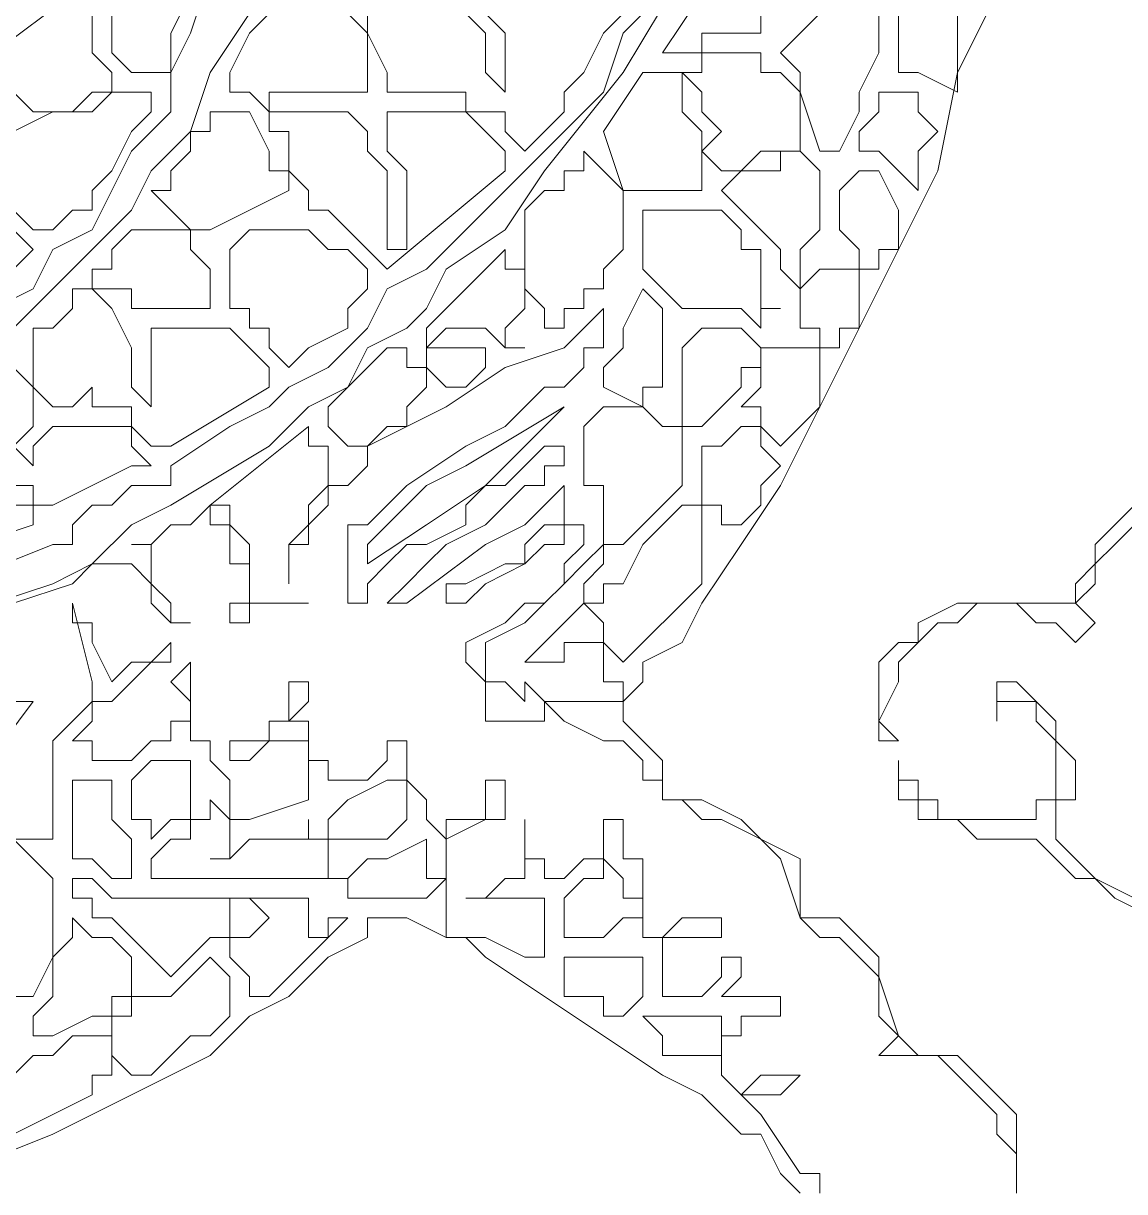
# Model space of a CAD drawing. Extents: x -66030 to 95157, y -13132 to 45879.
# Drawn here: x -15630.2 to -15411.5, y 14073.5 to 14305.6 of the extents above; entities that cross this region are included whole.
import ezdxf

# ---------------------------------------------------------------- set-up
doc = ezdxf.new("R2010")
doc.units = 0
doc.header["$LTSCALE"] = 100
doc.header["$MEASUREMENT"] = 0
doc.layers.get('0').update_dxf_attribs({"linetype": 'CONTINUOUS'})

msp = doc.modelspace()

# ---------------------------------------------------------------- linework, layer by layer
at = {"lineweight": 0}
for points in [[(-15483.71, 14303.63), (-15483.71, 14303.63), (-15487.62, 14303.63), (-15491.52, 14303.63), (-15491.52, 14303.63), (-15495.43, 14303.63), (-15495.43, 14299.72), (-15499.34, 14299.72), (-15499.34, 14299.72), (-15503.24, 14299.72), (-15503.24, 14299.72), (-15503.24, 14299.72), (-15495.43, 14311.44), (-15495.43, 14315.35), (-15491.52, 14315.35), (-15491.52, 14319.25), (-15487.62, 14319.25), (-15487.62, 14319.25), (-15483.71, 14319.25), (-15483.71, 14315.35), (-15483.71, 14315.35), (-15483.71, 14311.44), (-15483.71, 14303.63)], [(-15444.65, 14307.54), (-15444.65, 14303.63), (-15444.65, 14299.72), (-15444.65, 14295.82), (-15444.65, 14295.82), (-15444.65, 14291.91), (-15452.47, 14295.82), (-15456.37, 14295.82), (-15456.37, 14299.72), (-15456.37, 14299.72), (-15456.37, 14299.72), (-15456.37, 14303.63), (-15456.37, 14307.54), (-15456.37, 14307.54), (-15456.37, 14311.44), (-15452.47, 14311.44), (-15452.47, 14315.35), (-15448.56, 14311.44), (-15448.56, 14311.44), (-15444.65, 14311.44), (-15444.65, 14307.54)], [(-15460.28, 14307.54), (-15460.28, 14303.63), (-15460.28, 14299.72), (-15464.18, 14291.91), (-15464.18, 14288.01), (-15468.09, 14280.19), (-15468.09, 14280.19), (-15468.09, 14280.19), (-15471.99, 14280.19), (-15471.99, 14280.19), (-15475.9, 14291.91), (-15475.9, 14295.82), (-15479.81, 14299.72), (-15479.81, 14299.72), (-15475.9, 14303.63), (-15471.99, 14307.54), (-15471.99, 14307.54), (-15468.09, 14311.44), (-15464.18, 14311.44), (-15464.18, 14311.44), (-15460.28, 14311.44), (-15460.28, 14307.54), (-15460.28, 14307.54)], [(-15475.9, 14291.91), (-15475.9, 14288.01), (-15475.9, 14284.1), (-15475.9, 14284.1), (-15475.9, 14280.19), (-15479.81, 14280.19), (-15479.81, 14280.19), (-15483.71, 14280.19), (-15483.71, 14280.19), (-15487.62, 14276.29), (-15491.52, 14276.29), (-15491.52, 14276.29), (-15491.52, 14276.29), (-15491.52, 14276.29), (-15495.43, 14280.19), (-15491.52, 14284.1), (-15491.52, 14284.1), (-15495.43, 14288.01), (-15495.43, 14291.91), (-15499.34, 14295.82), (-15499.34, 14295.82), (-15495.43, 14295.82), (-15495.43, 14299.72), (-15495.43, 14299.72), (-15495.43, 14299.72), (-15491.52, 14299.72), (-15487.62, 14299.72), (-15487.62, 14299.72), (-15483.71, 14299.72), (-15483.71, 14295.82), (-15479.81, 14295.82), (-15479.81, 14295.82), (-15475.9, 14291.91)], [(-15499.34, 14288.01), (-15495.43, 14284.1), (-15495.43, 14280.19), (-15495.43, 14276.29), (-15495.43, 14272.38), (-15511.05, 14272.38), (-15514.96, 14284.1), (-15507.15, 14295.82), (-15503.24, 14295.82), (-15503.24, 14295.82), (-15503.24, 14295.82), (-15499.34, 14295.82), (-15499.34, 14291.91), (-15499.34, 14288.01)], [(-15448.56, 14284.1), (-15448.56, 14284.1), (-15452.47, 14280.19), (-15452.47, 14276.29), (-15452.47, 14276.29), (-15452.47, 14272.38), (-15456.37, 14276.29), (-15460.28, 14280.19), (-15460.28, 14280.19), (-15464.18, 14280.19), (-15464.18, 14284.1), (-15460.28, 14288.01), (-15460.28, 14291.91), (-15460.28, 14291.91), (-15456.37, 14291.91), (-15456.37, 14291.91), (-15452.47, 14291.91), (-15452.47, 14291.91), (-15452.47, 14288.01), (-15448.56, 14284.1)], [(-15581.36, 14280.19), (-15581.36, 14276.29), (-15577.46, 14276.29), (-15577.46, 14272.38), (-15577.46, 14272.38), (-15577.46, 14272.38), (-15593.08, 14264.57), (-15596.99, 14264.57), (-15596.99, 14264.57), (-15600.89, 14268.48), (-15600.89, 14268.48), (-15604.8, 14272.38), (-15600.89, 14272.38), (-15600.89, 14276.29), (-15600.89, 14276.29), (-15600.89, 14276.29), (-15596.99, 14280.19), (-15596.99, 14284.1), (-15593.08, 14284.1), (-15593.08, 14288.01), (-15593.08, 14288.01), (-15589.17, 14288.01), (-15585.27, 14288.01), (-15581.36, 14280.19)], [(-15511.05, 14260.66), (-15514.96, 14256.76), (-15514.96, 14252.85), (-15518.87, 14252.85), (-15518.87, 14248.95), (-15522.77, 14248.95), (-15522.77, 14245.04), (-15526.68, 14245.04), (-15526.68, 14248.95), (-15530.58, 14252.85), (-15530.58, 14260.66), (-15530.58, 14260.66), (-15530.58, 14264.57), (-15530.58, 14268.48), (-15526.68, 14272.38), (-15522.77, 14272.38), (-15522.77, 14276.29), (-15518.87, 14276.29), (-15518.87, 14280.19), (-15514.96, 14276.29), (-15514.96, 14276.29), (-15511.05, 14272.38), (-15511.05, 14268.48), (-15511.05, 14260.66)], [(-15471.99, 14272.38), (-15471.99, 14272.38), (-15471.99, 14268.48), (-15471.99, 14264.57), (-15475.9, 14260.66), (-15475.9, 14252.85), (-15479.81, 14256.76), (-15479.81, 14260.66), (-15483.71, 14264.57), (-15483.71, 14264.57), (-15487.62, 14268.48), (-15487.62, 14268.48), (-15491.52, 14272.38), (-15487.62, 14276.29), (-15483.71, 14276.29), (-15479.81, 14276.29), (-15479.81, 14280.19), (-15475.9, 14280.19), (-15471.99, 14276.29), (-15471.99, 14276.29), (-15471.99, 14272.38)], [(-15456.37, 14268.48), (-15456.37, 14264.57), (-15456.37, 14260.66), (-15460.28, 14260.66), (-15460.28, 14256.76), (-15464.18, 14256.76), (-15464.18, 14260.66), (-15468.09, 14264.57), (-15468.09, 14268.48), (-15468.09, 14272.38), (-15464.18, 14276.29), (-15464.18, 14276.29), (-15464.18, 14276.29), (-15460.28, 14276.29), (-15456.37, 14268.48)], [(-15487.62, 14264.57), (-15487.62, 14260.66), (-15483.71, 14260.66), (-15483.71, 14256.76), (-15483.71, 14252.85), (-15483.71, 14248.95), (-15479.81, 14248.95), (-15483.71, 14248.95), (-15483.71, 14245.04), (-15483.71, 14245.04), (-15487.62, 14248.95), (-15487.62, 14248.95), (-15491.52, 14248.95), (-15491.52, 14248.95), (-15495.43, 14248.95), (-15495.43, 14248.95), (-15499.34, 14248.95), (-15499.34, 14248.95), (-15499.34, 14248.95), (-15499.34, 14248.95), (-15503.24, 14252.85), (-15503.24, 14252.85), (-15507.15, 14256.76), (-15507.15, 14256.76), (-15507.15, 14256.76), (-15507.15, 14260.66), (-15507.15, 14260.66), (-15507.15, 14264.57), (-15507.15, 14264.57), (-15507.15, 14268.48), (-15507.15, 14268.48), (-15507.15, 14268.48), (-15499.34, 14268.48), (-15495.43, 14268.48), (-15491.52, 14268.48), (-15491.52, 14268.48), (-15487.62, 14264.57), (-15487.62, 14264.57)], [(-15628.23, 14260.66), (-15632.14, 14256.76), (-15632.14, 14252.85), (-15636.05, 14252.85), (-15639.95, 14248.95), (-15643.86, 14248.95), (-15647.76, 14245.04), (-15651.67, 14245.04), (-15655.58, 14241.13), (-15655.58, 14245.04), (-15655.58, 14248.95), (-15655.58, 14248.95), (-15655.58, 14252.85), (-15651.67, 14256.76), (-15647.76, 14260.66), (-15639.95, 14260.66), (-15639.95, 14264.57), (-15636.05, 14264.57), (-15632.14, 14264.57), (-15632.14, 14264.57), (-15628.23, 14260.66), (-15628.23, 14260.66)], [(-15593.08, 14252.85), (-15593.08, 14252.85), (-15593.08, 14248.95), (-15596.99, 14248.95), (-15596.99, 14248.95), (-15600.89, 14248.95), (-15604.8, 14248.95), (-15604.8, 14248.95), (-15608.7, 14248.95), (-15608.7, 14248.95), (-15608.7, 14252.85), (-15612.61, 14252.85), (-15612.61, 14252.85), (-15612.61, 14252.85), (-15616.52, 14252.85), (-15616.52, 14256.76), (-15612.61, 14256.76), (-15612.61, 14260.66), (-15612.61, 14260.66), (-15608.7, 14264.57), (-15604.8, 14264.57), (-15600.89, 14264.57), (-15600.89, 14264.57), (-15596.99, 14264.57), (-15596.99, 14260.66), (-15593.08, 14256.76), (-15593.08, 14252.85)], [(-15561.83, 14252.85), (-15561.83, 14252.85), (-15565.74, 14248.95), (-15565.74, 14245.04), (-15565.74, 14245.04), (-15573.55, 14241.13), (-15577.46, 14237.23), (-15577.46, 14237.23), (-15581.36, 14241.13), (-15581.36, 14241.13), (-15581.36, 14245.04), (-15585.27, 14245.04), (-15585.27, 14248.95), (-15585.27, 14248.95), (-15589.17, 14248.95), (-15589.17, 14248.95), (-15589.17, 14252.85), (-15589.17, 14256.76), (-15589.17, 14256.76), (-15589.17, 14256.76), (-15589.17, 14260.66), (-15589.17, 14260.66), (-15585.27, 14264.57), (-15581.36, 14264.57), (-15581.36, 14264.57), (-15577.46, 14264.57), (-15577.46, 14264.57), (-15573.55, 14264.57), (-15573.55, 14264.57), (-15569.64, 14260.66), (-15565.74, 14260.66), (-15565.74, 14260.66), (-15561.83, 14256.76), (-15561.83, 14252.85)], [(-15530.58, 14248.95), (-15534.49, 14245.04), (-15534.49, 14241.13), (-15530.58, 14241.13), (-15530.58, 14241.13), (-15530.58, 14241.13), (-15534.49, 14241.13), (-15534.49, 14241.13), (-15538.4, 14245.04), (-15542.3, 14245.04), (-15546.21, 14245.04), (-15546.21, 14245.04), (-15550.11, 14241.13), (-15550.11, 14245.04), (-15550.11, 14245.04), (-15550.11, 14245.04), (-15550.11, 14245.04), (-15534.49, 14260.66), (-15534.49, 14260.66), (-15534.49, 14256.76), (-15530.58, 14256.76), (-15530.58, 14256.76), (-15530.58, 14252.85), (-15530.58, 14248.95), (-15530.58, 14248.95)], [(-15464.18, 14252.85), (-15464.18, 14248.95), (-15464.18, 14248.95), (-15464.18, 14245.04), (-15468.09, 14245.04), (-15468.09, 14241.13), (-15471.99, 14241.13), (-15471.99, 14245.04), (-15475.9, 14245.04), (-15475.9, 14248.95), (-15475.9, 14248.95), (-15475.9, 14252.85), (-15471.99, 14256.76), (-15468.09, 14256.76), (-15468.09, 14256.76), (-15468.09, 14256.76), (-15468.09, 14256.76), (-15464.18, 14256.76), (-15464.18, 14252.85)], [(-15608.7, 14241.13), (-15608.7, 14237.23), (-15608.7, 14233.32), (-15608.7, 14233.32), (-15604.8, 14229.42), (-15604.8, 14233.32), (-15604.8, 14233.32), (-15604.8, 14237.23), (-15604.8, 14241.13), (-15604.8, 14241.13), (-15604.8, 14245.04), (-15600.89, 14245.04), (-15596.99, 14245.04), (-15593.08, 14245.04), (-15589.17, 14245.04), (-15589.17, 14245.04), (-15585.27, 14241.13), (-15585.27, 14241.13), (-15581.36, 14237.23), (-15581.36, 14237.23), (-15581.36, 14233.32), (-15600.89, 14221.6), (-15604.8, 14221.6), (-15608.7, 14225.51), (-15608.7, 14229.42), (-15612.61, 14229.42), (-15616.52, 14229.42), (-15616.52, 14233.32), (-15620.42, 14229.42), (-15620.42, 14229.42), (-15624.33, 14229.42), (-15624.33, 14229.42), (-15628.23, 14233.32), (-15628.23, 14237.23), (-15628.23, 14245.04), (-15628.23, 14245.04), (-15624.33, 14245.04), (-15620.42, 14248.95), (-15620.42, 14252.85), (-15616.52, 14252.85), (-15616.52, 14252.85), (-15616.52, 14252.85), (-15612.61, 14248.95), (-15608.7, 14241.13)], [(-15503.24, 14245.04), (-15503.24, 14241.13), (-15503.24, 14237.23), (-15503.24, 14233.32), (-15503.24, 14233.32), (-15507.15, 14233.32), (-15507.15, 14229.42), (-15514.96, 14233.32), (-15514.96, 14233.32), (-15514.96, 14233.32), (-15514.96, 14237.23), (-15514.96, 14237.23), (-15511.05, 14241.13), (-15511.05, 14241.13), (-15511.05, 14245.04), (-15507.15, 14252.85), (-15507.15, 14252.85), (-15503.24, 14248.95), (-15503.24, 14248.95), (-15503.24, 14245.04)], [(-15483.71, 14241.13), (-15483.71, 14237.23), (-15487.62, 14237.23), (-15487.62, 14233.32), (-15495.43, 14225.51), (-15495.43, 14225.51), (-15495.43, 14225.51), (-15499.34, 14225.51), (-15499.34, 14229.42), (-15499.34, 14229.42), (-15499.34, 14233.32), (-15499.34, 14233.32), (-15499.34, 14237.23), (-15499.34, 14241.13), (-15495.43, 14245.04), (-15495.43, 14245.04), (-15487.62, 14245.04), (-15487.62, 14245.04), (-15487.62, 14245.04), (-15483.71, 14241.13), (-15483.71, 14241.13)], [(-15550.11, 14233.32), (-15554.02, 14229.42), (-15554.02, 14229.42), (-15554.02, 14225.51), (-15557.93, 14225.51), (-15561.83, 14221.6), (-15565.74, 14221.6), (-15569.64, 14225.51), (-15569.64, 14225.51), (-15569.64, 14229.42), (-15557.93, 14241.13), (-15554.02, 14241.13), (-15554.02, 14241.13), (-15554.02, 14237.23), (-15554.02, 14237.23), (-15550.11, 14237.23), (-15550.11, 14233.32)], [(-15538.4, 14237.23), (-15542.3, 14233.32), (-15546.21, 14233.32), (-15546.21, 14233.32), (-15546.21, 14233.32), (-15550.11, 14237.23), (-15550.11, 14237.23), (-15550.11, 14241.13), (-15550.11, 14241.13), (-15546.21, 14241.13), (-15546.21, 14241.13), (-15542.3, 14241.13), (-15542.3, 14241.13), (-15538.4, 14241.13), (-15538.4, 14241.13), (-15538.4, 14237.23), (-15538.4, 14237.23)], [(-15471.99, 14237.23), (-15471.99, 14237.23), (-15471.99, 14233.32), (-15471.99, 14229.42), (-15475.9, 14225.51), (-15479.81, 14221.6), (-15483.71, 14225.51), (-15483.71, 14229.42), (-15487.62, 14229.42), (-15483.71, 14233.32), (-15483.71, 14237.23), (-15483.71, 14241.13), (-15479.81, 14241.13), (-15479.81, 14241.13), (-15479.81, 14241.13), (-15475.9, 14241.13), (-15475.9, 14241.13), (-15471.99, 14241.13), (-15471.99, 14237.23)], [(-15522.77, 14229.42), (-15526.68, 14225.51), (-15530.58, 14221.6), (-15534.49, 14217.7), (-15538.4, 14213.79), (-15550.11, 14205.98), (-15561.83, 14198.17), (-15561.83, 14202.07), (-15561.83, 14202.07), (-15561.83, 14202.07), (-15557.93, 14205.98), (-15557.93, 14205.98), (-15550.11, 14213.79), (-15542.3, 14217.7), (-15522.77, 14229.42)], [(-15499.34, 14221.6), (-15499.34, 14217.7), (-15499.34, 14213.79), (-15499.34, 14213.79), (-15503.24, 14209.89), (-15507.15, 14205.98), (-15511.05, 14202.07), (-15514.96, 14202.07), (-15514.96, 14198.17), (-15514.96, 14198.17), (-15518.87, 14194.26), (-15518.87, 14190.36), (-15518.87, 14190.36), (-15522.77, 14186.45), (-15522.77, 14186.45), (-15526.68, 14182.54), (-15526.68, 14182.54), (-15530.58, 14178.64), (-15530.58, 14178.64), (-15530.58, 14178.64), (-15526.68, 14178.64), (-15522.77, 14178.64), (-15522.77, 14182.54), (-15522.77, 14182.54), (-15518.87, 14182.54), (-15518.87, 14182.54), (-15514.96, 14182.54), (-15514.96, 14178.64), (-15514.96, 14174.73), (-15511.05, 14174.73), (-15511.05, 14174.73), (-15511.05, 14170.83), (-15514.96, 14170.83), (-15514.96, 14170.83), (-15514.96, 14170.83), (-15518.87, 14170.83), (-15522.77, 14170.83), (-15522.77, 14170.83), (-15526.68, 14170.83), (-15530.58, 14174.73), (-15530.58, 14170.83), (-15530.58, 14170.83), (-15534.49, 14174.73), (-15534.49, 14174.73), (-15538.4, 14174.73), (-15538.4, 14178.64), (-15538.4, 14182.54), (-15530.58, 14186.45), (-15526.68, 14190.36), (-15522.77, 14194.26), (-15518.87, 14198.17), (-15514.96, 14202.07), (-15514.96, 14205.98), (-15514.96, 14209.89), (-15514.96, 14213.79), (-15514.96, 14213.79), (-15518.87, 14213.79), (-15518.87, 14217.7), (-15518.87, 14217.7), (-15518.87, 14221.6), (-15518.87, 14225.51), (-15514.96, 14229.42), (-15514.96, 14229.42), (-15511.05, 14229.42), (-15507.15, 14229.42), (-15503.24, 14225.51), (-15503.24, 14225.51), (-15499.34, 14225.51), (-15499.34, 14221.6), (-15499.34, 14221.6)], [(-15479.81, 14217.7), (-15483.71, 14213.79), (-15483.71, 14209.89), (-15487.62, 14205.98), (-15487.62, 14205.98), (-15491.52, 14205.98), (-15491.52, 14205.98), (-15491.52, 14209.89), (-15495.43, 14209.89), (-15495.43, 14213.79), (-15495.43, 14217.7), (-15495.43, 14221.6), (-15491.52, 14221.6), (-15487.62, 14225.51), (-15487.62, 14225.51), (-15487.62, 14225.51), (-15483.71, 14225.51), (-15483.71, 14225.51), (-15483.71, 14221.6), (-15479.81, 14217.7)], [(-15495.43, 14194.26), (-15511.05, 14178.64), (-15511.05, 14178.64), (-15511.05, 14178.64), (-15514.96, 14182.54), (-15514.96, 14186.45), (-15518.87, 14190.36), (-15514.96, 14190.36), (-15514.96, 14194.26), (-15511.05, 14194.26), (-15507.15, 14202.07), (-15503.24, 14205.98), (-15499.34, 14209.89), (-15495.43, 14209.89), (-15495.43, 14205.98), (-15495.43, 14205.98), (-15495.43, 14202.07), (-15495.43, 14198.17), (-15495.43, 14194.26)], [(-15596.99, 14159.11), (-15596.99, 14159.11), (-15596.99, 14155.2), (-15596.99, 14155.2), (-15596.99, 14151.3), (-15596.99, 14147.39), (-15600.89, 14147.39), (-15600.89, 14147.39), (-15604.8, 14143.49), (-15604.8, 14143.49), (-15604.8, 14147.39), (-15608.7, 14147.39), (-15608.7, 14151.3), (-15608.7, 14155.2), (-15608.7, 14155.2), (-15604.8, 14159.11), (-15600.89, 14159.11), (-15600.89, 14159.11), (-15596.99, 14159.11), (-15596.99, 14159.11)], [(-15608.7, 14139.58), (-15608.7, 14135.67), (-15608.7, 14135.67), (-15612.61, 14135.67), (-15612.61, 14135.67), (-15616.52, 14139.58), (-15616.52, 14139.58), (-15620.42, 14139.58), (-15620.42, 14143.49), (-15620.42, 14143.49), (-15620.42, 14147.39), (-15620.42, 14151.3), (-15620.42, 14151.3), (-15620.42, 14155.2), (-15616.52, 14155.2), (-15612.61, 14155.2), (-15612.61, 14151.3), (-15612.61, 14147.39), (-15608.7, 14143.49), (-15608.7, 14139.58)], [(-15554.02, 14147.39), (-15554.02, 14147.39), (-15557.93, 14143.49), (-15557.93, 14143.49), (-15557.93, 14143.49), (-15561.83, 14143.49), (-15565.74, 14143.49), (-15565.74, 14143.49), (-15569.64, 14143.49), (-15569.64, 14143.49), (-15569.64, 14143.49), (-15569.64, 14147.39), (-15569.64, 14147.39), (-15565.74, 14151.3), (-15565.74, 14151.3), (-15557.93, 14155.2), (-15557.93, 14155.2), (-15554.02, 14155.2), (-15554.02, 14155.2), (-15554.02, 14151.3), (-15554.02, 14151.3), (-15554.02, 14147.39)], [(-15589.17, 14147.39), (-15589.17, 14143.49), (-15589.17, 14143.49), (-15589.17, 14139.58), (-15593.08, 14139.58), (-15593.08, 14139.58), (-15589.17, 14139.58), (-15589.17, 14139.58), (-15589.17, 14139.58), (-15585.27, 14143.49), (-15585.27, 14143.49), (-15585.27, 14143.49), (-15581.36, 14143.49), (-15577.46, 14143.49), (-15573.55, 14143.49), (-15573.55, 14147.39), (-15573.55, 14143.49), (-15569.64, 14143.49), (-15569.64, 14139.58), (-15569.64, 14135.67), (-15573.55, 14135.67), (-15577.46, 14135.67), (-15581.36, 14135.67), (-15589.17, 14135.67), (-15593.08, 14135.67), (-15604.8, 14135.67), (-15604.8, 14135.67), (-15604.8, 14139.58), (-15604.8, 14139.58), (-15600.89, 14143.49), (-15600.89, 14143.49), (-15596.99, 14143.49), (-15596.99, 14147.39), (-15593.08, 14147.39), (-15593.08, 14151.3), (-15593.08, 14151.3), (-15589.17, 14147.39), (-15589.17, 14147.39), (-15589.17, 14147.39)], [(-15546.21, 14135.67), (-15550.11, 14131.77), (-15550.11, 14131.77), (-15550.11, 14131.77), (-15554.02, 14131.77), (-15557.93, 14131.77), (-15561.83, 14131.77), (-15561.83, 14131.77), (-15565.74, 14131.77), (-15565.74, 14135.67), (-15565.74, 14135.67), (-15569.64, 14135.67), (-15565.74, 14135.67), (-15561.83, 14139.58), (-15557.93, 14139.58), (-15550.11, 14143.49), (-15550.11, 14143.49), (-15550.11, 14143.49), (-15550.11, 14139.58), (-15550.11, 14135.67), (-15546.21, 14135.67)], [(-15511.05, 14131.77), (-15507.15, 14131.77), (-15507.15, 14127.86), (-15511.05, 14127.86), (-15511.05, 14127.86), (-15514.96, 14123.96), (-15514.96, 14123.96), (-15518.87, 14123.96), (-15522.77, 14123.96), (-15522.77, 14123.96), (-15522.77, 14127.86), (-15522.77, 14131.77), (-15522.77, 14131.77), (-15522.77, 14131.77), (-15518.87, 14135.67), (-15514.96, 14135.67), (-15514.96, 14139.58), (-15511.05, 14135.67), (-15511.05, 14135.67), (-15511.05, 14135.67), (-15511.05, 14131.77)], [(-15589.17, 14131.77), (-15581.36, 14131.77), (-15577.46, 14131.77), (-15573.55, 14131.77), (-15573.55, 14127.86), (-15573.55, 14123.96), (-15573.55, 14123.96), (-15569.64, 14123.96), (-15569.64, 14123.96), (-15569.64, 14123.96), (-15569.64, 14127.86), (-15569.64, 14127.86), (-15569.64, 14127.86), (-15565.74, 14127.86), (-15565.74, 14127.86), (-15565.74, 14127.86), (-15569.64, 14123.96), (-15573.55, 14120.05), (-15573.55, 14120.05), (-15577.46, 14116.14), (-15577.46, 14116.14), (-15581.36, 14112.24), (-15585.27, 14112.24), (-15585.27, 14116.14), (-15585.27, 14116.14), (-15589.17, 14120.05), (-15589.17, 14120.05), (-15589.17, 14120.05), (-15589.17, 14123.96), (-15585.27, 14123.96), (-15581.36, 14127.86), (-15581.36, 14127.86), (-15581.36, 14127.86), (-15581.36, 14127.86), (-15581.36, 14127.86), (-15585.27, 14131.77), (-15585.27, 14131.77), (-15589.17, 14131.77), (-15589.17, 14131.77), (-15589.17, 14127.86), (-15589.17, 14127.86), (-15589.17, 14123.96), (-15593.08, 14123.96), (-15593.08, 14123.96), (-15596.99, 14120.05), (-15596.99, 14120.05), (-15600.89, 14116.14), (-15600.89, 14116.14), (-15604.8, 14120.05), (-15604.8, 14120.05), (-15604.8, 14120.05), (-15608.7, 14123.96), (-15608.7, 14123.96), (-15612.61, 14127.86), (-15612.61, 14127.86), (-15616.52, 14127.86), (-15616.52, 14131.77), (-15620.42, 14131.77), (-15620.42, 14131.77), (-15620.42, 14135.67), (-15620.42, 14135.67), (-15616.52, 14135.67), (-15612.61, 14131.77), (-15608.7, 14131.77), (-15604.8, 14131.77), (-15596.99, 14131.77), (-15589.17, 14131.77)], [(-15608.7, 14116.14), (-15608.7, 14112.24), (-15612.61, 14112.24), (-15612.61, 14108.33), (-15616.52, 14108.33), (-15624.33, 14104.43), (-15628.23, 14104.43), (-15628.23, 14108.33), (-15628.23, 14108.33), (-15628.23, 14108.33), (-15624.33, 14112.24), (-15624.33, 14116.14), (-15624.33, 14116.14), (-15624.33, 14120.05), (-15624.33, 14120.05), (-15620.42, 14123.96), (-15620.42, 14123.96), (-15620.42, 14123.96), (-15620.42, 14127.86), (-15620.42, 14127.86), (-15616.52, 14123.96), (-15612.61, 14123.96), (-15608.7, 14120.05), (-15608.7, 14120.05), (-15608.7, 14116.14)], [(-15589.17, 14116.14), (-15589.17, 14112.24), (-15589.17, 14112.24), (-15589.17, 14108.33), (-15589.17, 14108.33), (-15589.17, 14108.33), (-15593.08, 14104.43), (-15596.99, 14104.43), (-15600.89, 14100.52), (-15604.8, 14096.61), (-15608.7, 14096.61), (-15608.7, 14096.61), (-15608.7, 14096.61), (-15612.61, 14100.52), (-15612.61, 14104.43), (-15612.61, 14108.33), (-15608.7, 14108.33), (-15608.7, 14112.24), (-15600.89, 14112.24), (-15596.99, 14116.14), (-15596.99, 14116.14), (-15593.08, 14120.05), (-15593.08, 14120.05), (-15589.17, 14116.14), (-15589.17, 14116.14)], [(-15507.15, 14116.14), (-15507.15, 14116.14), (-15507.15, 14112.24), (-15507.15, 14112.24), (-15511.05, 14108.33), (-15511.05, 14108.33), (-15514.96, 14108.33), (-15514.96, 14112.24), (-15518.87, 14112.24), (-15522.77, 14112.24), (-15522.77, 14116.14), (-15522.77, 14116.14), (-15522.77, 14116.14), (-15522.77, 14120.05), (-15518.87, 14120.05), (-15514.96, 14120.05), (-15511.05, 14120.05), (-15511.05, 14120.05), (-15507.15, 14120.05), (-15507.15, 14116.14)], [(-15491.52, 14104.43), (-15491.52, 14100.52), (-15495.43, 14100.52), (-15495.43, 14100.52), (-15499.34, 14100.52), (-15503.24, 14100.52), (-15503.24, 14104.43), (-15503.24, 14104.43), (-15507.15, 14108.33), (-15503.24, 14108.33), (-15503.24, 14108.33), (-15499.34, 14108.33), (-15495.43, 14108.33), (-15495.43, 14108.33), (-15491.52, 14108.33), (-15491.52, 14108.33), (-15491.52, 14104.43)], [(-15616.52, 14104.43), (-15612.61, 14104.43), (-15612.61, 14100.52), (-15612.61, 14096.61), (-15616.52, 14096.61), (-15616.52, 14092.71), (-15632.14, 14084.9), (-15632.14, 14084.9), (-15632.14, 14084.9), (-15632.14, 14088.8), (-15632.14, 14092.71), (-15632.14, 14092.71), (-15632.14, 14096.61), (-15632.14, 14096.61), (-15628.23, 14100.52), (-15624.33, 14100.52), (-15620.42, 14104.43), (-15616.52, 14104.43)], [(-15475.9, 14096.61), (-15479.81, 14092.71), (-15479.81, 14092.71), (-15479.81, 14092.71), (-15483.71, 14092.71), (-15483.71, 14092.71), (-15483.71, 14092.71), (-15487.62, 14092.71), (-15483.71, 14096.61), (-15483.71, 14096.61), (-15479.81, 14096.61), (-15479.81, 14096.61), (-15475.9, 14096.61)]]:
    msp.add_lwpolyline(points, close=True, dxfattribs=at)
for points in [[(-15499.34, 14315.35), (-15511.05, 14295.82), (-15526.68, 14276.29), (-15534.49, 14264.57), (-15546.21, 14256.76), (-15550.11, 14248.95), (-15554.02, 14245.04), (-15561.83, 14241.13), (-15565.74, 14233.32), (-15573.55, 14229.42), (-15581.36, 14221.6), (-15600.89, 14209.89), (-15608.7, 14205.98), (-15616.52, 14198.17), (-15624.33, 14194.26), (-15636.05, 14190.36)], [(-15636.05, 14248.95), (-15628.23, 14252.85), (-15624.33, 14260.66), (-15616.52, 14264.57), (-15612.61, 14272.38), (-15608.7, 14280.19), (-15600.89, 14288.01), (-15600.89, 14295.82), (-15596.99, 14303.63), (-15593.08, 14315.35)], [(-15643.86, 14194.26), (-15624.33, 14202.07), (-15624.33, 14202.07), (-15624.33, 14202.07), (-15624.33, 14202.07), (-15624.33, 14202.07), (-15620.42, 14202.07), (-15620.42, 14202.07), (-15620.42, 14205.98), (-15620.42, 14205.98), (-15620.42, 14205.98), (-15616.52, 14209.89), (-15612.61, 14209.89), (-15612.61, 14209.89), (-15608.7, 14213.79), (-15608.7, 14213.79), (-15608.7, 14213.79), (-15604.8, 14213.79), (-15600.89, 14213.79), (-15600.89, 14217.7), (-15600.89, 14217.7), (-15600.89, 14217.7), (-15589.17, 14225.51), (-15581.36, 14229.42), (-15577.46, 14233.32), (-15569.64, 14237.23), (-15565.74, 14241.13), (-15561.83, 14245.04), (-15557.93, 14252.85), (-15550.11, 14256.76), (-15542.3, 14264.57), (-15538.4, 14268.48), (-15530.58, 14276.29), (-15522.77, 14284.1), (-15514.96, 14291.91), (-15511.05, 14303.63), (-15503.24, 14311.44)], [(-15616.52, 14307.54), (-15616.52, 14303.63), (-15616.52, 14299.72), (-15612.61, 14295.82), (-15612.61, 14295.82), (-15612.61, 14291.91), (-15616.52, 14291.91), (-15616.52, 14291.91), (-15616.52, 14291.91), (-15620.42, 14288.01), (-15624.33, 14288.01), (-15624.33, 14288.01), (-15628.23, 14288.01), (-15632.14, 14291.91), (-15632.14, 14291.91), (-15632.14, 14291.91), (-15636.05, 14295.82), (-15636.05, 14295.82), (-15636.05, 14299.72), (-15620.42, 14311.44)], [(-15596.99, 14311.44), (-15600.89, 14303.63), (-15600.89, 14295.82), (-15604.8, 14295.82), (-15604.8, 14295.82), (-15608.7, 14295.82), (-15608.7, 14295.82), (-15608.7, 14295.82), (-15612.61, 14299.72), (-15612.61, 14299.72), (-15612.61, 14303.63), (-15612.61, 14307.54)], [(-15569.64, 14311.44), (-15561.83, 14303.63), (-15561.83, 14303.63), (-15561.83, 14303.63), (-15561.83, 14303.63), (-15561.83, 14299.72), (-15561.83, 14295.82), (-15561.83, 14295.82), (-15561.83, 14291.91), (-15565.74, 14291.91), (-15565.74, 14291.91), (-15565.74, 14291.91), (-15569.64, 14291.91), (-15573.55, 14291.91), (-15577.46, 14291.91), (-15577.46, 14291.91), (-15577.46, 14291.91), (-15581.36, 14291.91), (-15581.36, 14288.01), (-15577.46, 14288.01), (-15573.55, 14288.01), (-15569.64, 14288.01), (-15569.64, 14288.01), (-15565.74, 14288.01), (-15565.74, 14288.01), (-15561.83, 14284.1), (-15561.83, 14284.1), (-15561.83, 14280.19), (-15557.93, 14276.29), (-15557.93, 14272.38), (-15557.93, 14268.48), (-15557.93, 14264.57), (-15557.93, 14260.66), (-15557.93, 14260.66), (-15557.93, 14260.66), (-15557.93, 14260.66), (-15554.02, 14260.66), (-15554.02, 14260.66), (-15554.02, 14264.57), (-15554.02, 14264.57), (-15554.02, 14268.48), (-15554.02, 14272.38), (-15554.02, 14272.38), (-15554.02, 14276.29), (-15557.93, 14280.19), (-15557.93, 14284.1), (-15557.93, 14288.01), (-15557.93, 14288.01), (-15554.02, 14288.01), (-15550.11, 14288.01), (-15550.11, 14288.01), (-15542.3, 14288.01), (-15538.4, 14284.1), (-15538.4, 14284.1), (-15538.4, 14284.1), (-15534.49, 14280.19), (-15534.49, 14280.19), (-15534.49, 14280.19), (-15534.49, 14276.29), (-15534.49, 14276.29), (-15557.93, 14256.76), (-15561.83, 14260.66), (-15565.74, 14264.57), (-15569.64, 14268.48), (-15569.64, 14268.48), (-15573.55, 14268.48), (-15573.55, 14272.38), (-15577.46, 14276.29), (-15577.46, 14284.1), (-15581.36, 14284.1), (-15581.36, 14288.01), (-15585.27, 14291.91), (-15589.17, 14291.91), (-15589.17, 14295.82), (-15585.27, 14303.63), (-15581.36, 14307.54)], [(-15507.15, 14311.44), (-15514.96, 14303.63), (-15518.87, 14295.82), (-15522.77, 14291.91), (-15522.77, 14288.01), (-15526.68, 14284.1), (-15530.58, 14280.19), (-15534.49, 14284.1), (-15534.49, 14288.01), (-15538.4, 14288.01), (-15542.3, 14288.01), (-15542.3, 14291.91), (-15546.21, 14291.91), (-15550.11, 14291.91), (-15554.02, 14291.91), (-15557.93, 14291.91), (-15557.93, 14295.82), (-15561.83, 14303.63), (-15561.83, 14307.54)], [(-15436.84, 14311.44), (-15444.65, 14295.82), (-15448.56, 14276.29), (-15456.37, 14260.66), (-15464.18, 14245.04), (-15471.99, 14229.42), (-15479.81, 14213.79), (-15487.62, 14202.07), (-15495.43, 14190.36), (-15499.34, 14182.54), (-15507.15, 14178.64), (-15507.15, 14174.73), (-15507.15, 14174.73), (-15511.05, 14170.83), (-15511.05, 14170.83), (-15511.05, 14166.92), (-15511.05, 14166.92), (-15511.05, 14166.92), (-15507.15, 14163.01), (-15507.15, 14163.01), (-15507.15, 14163.01), (-15503.24, 14159.11), (-15503.24, 14151.3), (-15495.43, 14151.3), (-15487.62, 14147.39), (-15483.71, 14143.49), (-15475.9, 14139.58), (-15475.9, 14127.86), (-15468.09, 14127.86), (-15464.18, 14123.96), (-15460.28, 14120.05), (-15460.28, 14116.14), (-15456.37, 14104.43), (-15456.37, 14104.43), (-15452.47, 14100.52), (-15452.47, 14100.52), (-15448.56, 14100.52), (-15444.65, 14100.52), (-15444.65, 14100.52), (-15440.75, 14096.61), (-15440.75, 14096.61), (-15436.84, 14092.71), (-15432.94, 14088.8), (-15432.94, 14084.9), (-15432.94, 14080.99), (-15432.94, 14077.08), (-15432.94, 14073.18)], [(-15585.27, 14307.54), (-15593.08, 14295.82), (-15596.99, 14284.1), (-15604.8, 14276.29), (-15608.7, 14268.48), (-15616.52, 14260.66), (-15624.33, 14252.85), (-15628.23, 14248.95), (-15636.05, 14241.13)], [(-15542.3, 14307.54), (-15538.4, 14303.63), (-15538.4, 14299.72), (-15538.4, 14295.82), (-15534.49, 14291.91), (-15534.49, 14291.91), (-15534.49, 14295.82), (-15534.49, 14295.82), (-15534.49, 14299.72), (-15534.49, 14303.63), (-15538.4, 14307.54)], [(-15632.14, 14284.1), (-15624.33, 14288.01), (-15620.42, 14288.01), (-15616.52, 14288.01), (-15616.52, 14288.01), (-15612.61, 14291.91), (-15612.61, 14291.91), (-15608.7, 14291.91), (-15608.7, 14291.91), (-15604.8, 14291.91), (-15604.8, 14288.01), (-15604.8, 14288.01), (-15608.7, 14284.1), (-15612.61, 14276.29), (-15616.52, 14272.38), (-15616.52, 14268.48), (-15620.42, 14268.48), (-15624.33, 14264.57), (-15624.33, 14264.57), (-15628.23, 14264.57), (-15628.23, 14264.57), (-15632.14, 14268.48)], [(-15432.94, 14073.18), (-15432.94, 14077.08), (-15432.94, 14077.08), (-15432.94, 14080.99), (-15436.84, 14084.9), (-15436.84, 14088.8), (-15440.75, 14092.71), (-15440.75, 14092.71), (-15444.65, 14096.61), (-15444.65, 14096.61), (-15448.56, 14100.52), (-15448.56, 14100.52), (-15456.37, 14100.52), (-15460.28, 14100.52), (-15456.37, 14104.43), (-15456.37, 14104.43), (-15460.28, 14108.33), (-15460.28, 14112.24), (-15460.28, 14116.14), (-15464.18, 14120.05), (-15468.09, 14123.96), (-15471.99, 14123.96), (-15471.99, 14123.96), (-15475.9, 14127.86), (-15479.81, 14139.58), (-15483.71, 14143.49), (-15483.71, 14143.49), (-15491.52, 14147.39), (-15495.43, 14147.39), (-15495.43, 14147.39), (-15499.34, 14151.3), (-15503.24, 14151.3), (-15503.24, 14155.2), (-15507.15, 14155.2), (-15507.15, 14159.11), (-15511.05, 14163.01), (-15511.05, 14163.01), (-15514.96, 14163.01), (-15522.77, 14166.92), (-15522.77, 14166.92), (-15522.77, 14166.92), (-15526.68, 14170.83), (-15526.68, 14166.92), (-15530.58, 14166.92), (-15534.49, 14166.92), (-15534.49, 14166.92), (-15538.4, 14166.92), (-15538.4, 14170.83), (-15538.4, 14170.83), (-15538.4, 14174.73), (-15538.4, 14174.73), (-15542.3, 14178.64), (-15542.3, 14182.54), (-15542.3, 14182.54), (-15542.3, 14182.54), (-15534.49, 14186.45), (-15530.58, 14190.36), (-15526.68, 14190.36), (-15522.77, 14194.26), (-15522.77, 14198.17), (-15518.87, 14202.07), (-15518.87, 14205.98), (-15522.77, 14205.98), (-15522.77, 14202.07), (-15526.68, 14202.07), (-15530.58, 14198.17), (-15538.4, 14194.26), (-15542.3, 14190.36), (-15542.3, 14190.36), (-15546.21, 14190.36), (-15546.21, 14190.36), (-15546.21, 14190.36), (-15546.21, 14190.36), (-15546.21, 14194.26), (-15542.3, 14194.26), (-15542.3, 14194.26), (-15542.3, 14194.26), (-15534.49, 14198.17), (-15530.58, 14198.17), (-15530.58, 14202.07), (-15526.68, 14205.98), (-15522.77, 14205.98), (-15522.77, 14209.89), (-15522.77, 14213.79), (-15522.77, 14213.79), (-15530.58, 14205.98), (-15538.4, 14202.07), (-15554.02, 14190.36), (-15557.93, 14190.36), (-15554.02, 14194.26), (-15550.11, 14198.17), (-15546.21, 14202.07), (-15538.4, 14205.98), (-15534.49, 14209.89), (-15530.58, 14213.79), (-15526.68, 14213.79), (-15526.68, 14217.7), (-15522.77, 14217.7), (-15522.77, 14221.6), (-15522.77, 14221.6), (-15526.68, 14221.6), (-15530.58, 14217.7), (-15534.49, 14213.79), (-15534.49, 14213.79), (-15538.4, 14213.79), (-15542.3, 14209.89), (-15542.3, 14205.98), (-15550.11, 14202.07), (-15554.02, 14202.07), (-15557.93, 14198.17), (-15561.83, 14194.26), (-15561.83, 14190.36), (-15561.83, 14190.36), (-15565.74, 14190.36), (-15565.74, 14190.36), (-15565.74, 14194.26), (-15565.74, 14194.26), (-15565.74, 14198.17), (-15565.74, 14198.17), (-15565.74, 14202.07), (-15565.74, 14205.98), (-15561.83, 14205.98), (-15557.93, 14209.89), (-15554.02, 14213.79), (-15542.3, 14221.6), (-15534.49, 14225.51), (-15530.58, 14229.42), (-15526.68, 14233.32), (-15522.77, 14233.32), (-15518.87, 14237.23), (-15518.87, 14241.13), (-15514.96, 14241.13), (-15514.96, 14245.04), (-15514.96, 14248.95), (-15522.77, 14241.13), (-15534.49, 14237.23), (-15546.21, 14229.42), (-15554.02, 14225.51), (-15561.83, 14221.6), (-15561.83, 14217.7), (-15565.74, 14213.79), (-15569.64, 14213.79), (-15569.64, 14209.89), (-15573.55, 14205.98), (-15573.55, 14202.07), (-15577.46, 14202.07), (-15577.46, 14198.17), (-15577.46, 14194.26), (-15577.46, 14198.17), (-15577.46, 14198.17), (-15577.46, 14202.07), (-15577.46, 14202.07), (-15573.55, 14205.98), (-15573.55, 14209.89), (-15569.64, 14213.79), (-15569.64, 14217.7), (-15569.64, 14217.7), (-15569.64, 14221.6), (-15569.64, 14221.6), (-15573.55, 14221.6), (-15573.55, 14225.51), (-15593.08, 14209.89), (-15593.08, 14209.89), (-15593.08, 14209.89), (-15589.17, 14209.89), (-15589.17, 14209.89), (-15589.17, 14205.98), (-15589.17, 14205.98), (-15585.27, 14202.07), (-15585.27, 14198.17), (-15585.27, 14194.26), (-15585.27, 14190.36), (-15581.36, 14190.36), (-15577.46, 14190.36), (-15573.55, 14190.36), (-15573.55, 14190.36), (-15573.55, 14190.36), (-15573.55, 14190.36), (-15577.46, 14190.36), (-15581.36, 14190.36), (-15581.36, 14190.36), (-15585.27, 14190.36), (-15585.27, 14186.45), (-15589.17, 14186.45), (-15589.17, 14186.45), (-15589.17, 14186.45), (-15589.17, 14186.45), (-15589.17, 14190.36), (-15589.17, 14190.36), (-15585.27, 14190.36), (-15585.27, 14190.36), (-15585.27, 14198.17), (-15589.17, 14198.17), (-15589.17, 14202.07), (-15589.17, 14202.07), (-15589.17, 14205.98), (-15593.08, 14205.98), (-15593.08, 14209.89), (-15596.99, 14205.98), (-15600.89, 14205.98), (-15604.8, 14202.07), (-15608.7, 14202.07), (-15604.8, 14202.07), (-15604.8, 14198.17), (-15604.8, 14194.26), (-15600.89, 14190.36), (-15600.89, 14186.45), (-15596.99, 14186.45), (-15600.89, 14186.45), (-15600.89, 14186.45), (-15604.8, 14190.36), (-15604.8, 14190.36), (-15604.8, 14194.26), (-15604.8, 14194.26), (-15608.7, 14198.17), (-15612.61, 14198.17), (-15612.61, 14198.17), (-15612.61, 14198.17), (-15612.61, 14198.17), (-15616.52, 14198.17), (-15616.52, 14198.17), (-15620.42, 14194.26), (-15632.14, 14190.36)], [(-15632.14, 14237.23), (-15628.23, 14233.32), (-15628.23, 14233.32), (-15628.23, 14229.42), (-15628.23, 14225.51), (-15632.14, 14221.6), (-15628.23, 14217.7), (-15628.23, 14221.6), (-15628.23, 14221.6), (-15628.23, 14221.6), (-15624.33, 14225.51), (-15624.33, 14225.51), (-15624.33, 14225.51), (-15620.42, 14225.51), (-15616.52, 14225.51), (-15612.61, 14225.51), (-15608.7, 14225.51), (-15608.7, 14221.6), (-15608.7, 14221.6), (-15608.7, 14221.6), (-15604.8, 14217.7), (-15604.8, 14217.7), (-15608.7, 14217.7), (-15624.33, 14209.89), (-15624.33, 14209.89), (-15628.23, 14209.89), (-15628.23, 14213.79), (-15628.23, 14213.79), (-15632.14, 14213.79)], [(-15632.14, 14209.89), (-15628.23, 14209.89), (-15628.23, 14209.89), (-15628.23, 14209.89), (-15628.23, 14205.98), (-15628.23, 14205.98), (-15639.95, 14202.07)], [(-15409.5, 14205.98), (-15413.41, 14202.07), (-15417.31, 14198.17), (-15417.31, 14194.26), (-15417.31, 14194.26), (-15421.22, 14190.36), (-15417.31, 14186.45), (-15417.31, 14186.45), (-15417.31, 14186.45), (-15421.22, 14182.54), (-15421.22, 14182.54), (-15425.12, 14186.45), (-15425.12, 14186.45), (-15429.03, 14186.45), (-15432.94, 14190.36), (-15436.84, 14190.36), (-15440.75, 14190.36), (-15444.65, 14186.45), (-15448.56, 14186.45), (-15452.47, 14182.54), (-15456.37, 14178.64), (-15456.37, 14178.64), (-15456.37, 14174.73), (-15456.37, 14174.73), (-15460.28, 14166.92), (-15456.37, 14163.01), (-15460.28, 14163.01), (-15460.28, 14166.92), (-15460.28, 14166.92), (-15460.28, 14170.83), (-15460.28, 14174.73), (-15460.28, 14178.64), (-15456.37, 14182.54), (-15452.47, 14182.54), (-15452.47, 14186.45), (-15444.65, 14190.36), (-15444.65, 14190.36), (-15440.75, 14190.36), (-15436.84, 14190.36), (-15432.94, 14190.36), (-15429.03, 14190.36), (-15421.22, 14190.36), (-15421.22, 14194.26), (-15421.22, 14194.26), (-15417.31, 14198.17), (-15417.31, 14202.07), (-15413.41, 14205.98), (-15413.41, 14205.98), (-15409.5, 14209.89)], [(-15632.14, 14143.49), (-15628.23, 14143.49), (-15628.23, 14143.49), (-15628.23, 14143.49), (-15624.33, 14143.49), (-15624.33, 14143.49), (-15624.33, 14147.39), (-15624.33, 14155.2), (-15624.33, 14159.11), (-15624.33, 14159.11), (-15624.33, 14163.01), (-15624.33, 14163.01), (-15620.42, 14166.92), (-15620.42, 14166.92), (-15620.42, 14166.92), (-15620.42, 14166.92), (-15616.52, 14170.83), (-15616.52, 14174.73), (-15616.52, 14174.73), (-15616.52, 14174.73), (-15620.42, 14190.36), (-15620.42, 14186.45), (-15616.52, 14186.45), (-15616.52, 14182.54), (-15612.61, 14174.73), (-15612.61, 14174.73), (-15608.7, 14178.64), (-15604.8, 14178.64), (-15604.8, 14178.64), (-15600.89, 14182.54), (-15600.89, 14182.54), (-15600.89, 14178.64), (-15604.8, 14178.64), (-15608.7, 14174.73), (-15612.61, 14170.83), (-15616.52, 14170.83), (-15616.52, 14166.92), (-15620.42, 14163.01), (-15616.52, 14163.01), (-15616.52, 14159.11), (-15616.52, 14159.11), (-15612.61, 14159.11), (-15608.7, 14159.11), (-15604.8, 14163.01), (-15600.89, 14163.01), (-15600.89, 14166.92), (-15596.99, 14166.92), (-15596.99, 14170.83), (-15596.99, 14170.83), (-15600.89, 14174.73), (-15600.89, 14174.73), (-15596.99, 14178.64), (-15596.99, 14174.73), (-15596.99, 14174.73), (-15596.99, 14170.83), (-15596.99, 14166.92), (-15596.99, 14166.92), (-15596.99, 14163.01), (-15596.99, 14163.01), (-15593.08, 14163.01), (-15593.08, 14159.11), (-15593.08, 14159.11), (-15593.08, 14159.11), (-15589.17, 14155.2), (-15589.17, 14155.2), (-15589.17, 14151.3), (-15589.17, 14147.39), (-15585.27, 14147.39), (-15585.27, 14147.39), (-15585.27, 14147.39), (-15573.55, 14151.3), (-15573.55, 14151.3), (-15573.55, 14155.2), (-15573.55, 14159.11), (-15573.55, 14159.11), (-15573.55, 14163.01), (-15577.46, 14163.01), (-15581.36, 14163.01), (-15585.27, 14159.11), (-15585.27, 14159.11), (-15589.17, 14159.11), (-15589.17, 14163.01), (-15585.27, 14163.01), (-15581.36, 14163.01), (-15581.36, 14166.92), (-15577.46, 14166.92), (-15577.46, 14166.92), (-15577.46, 14166.92), (-15577.46, 14170.83), (-15577.46, 14170.83), (-15577.46, 14170.83), (-15577.46, 14174.73), (-15577.46, 14174.73), (-15577.46, 14174.73), (-15577.46, 14174.73), (-15573.55, 14174.73), (-15573.55, 14174.73), (-15573.55, 14170.83), (-15573.55, 14170.83), (-15577.46, 14166.92), (-15573.55, 14166.92), (-15573.55, 14163.01), (-15573.55, 14159.11), (-15569.64, 14159.11), (-15569.64, 14155.2), (-15569.64, 14155.2), (-15565.74, 14155.2), (-15565.74, 14155.2), (-15561.83, 14155.2), (-15557.93, 14159.11), (-15557.93, 14159.11), (-15557.93, 14159.11), (-15557.93, 14163.01), (-15554.02, 14163.01), (-15554.02, 14163.01), (-15554.02, 14163.01), (-15554.02, 14159.11), (-15554.02, 14159.11), (-15554.02, 14155.2), (-15554.02, 14155.2), (-15550.11, 14151.3), (-15550.11, 14151.3), (-15550.11, 14147.39), (-15550.11, 14147.39), (-15550.11, 14147.39), (-15546.21, 14143.49), (-15546.21, 14143.49), (-15546.21, 14147.39), (-15542.3, 14147.39), (-15538.4, 14147.39), (-15538.4, 14151.3), (-15538.4, 14155.2), (-15538.4, 14155.2), (-15538.4, 14155.2), (-15534.49, 14155.2), (-15534.49, 14155.2), (-15534.49, 14151.3), (-15534.49, 14147.39), (-15538.4, 14147.39), (-15538.4, 14147.39), (-15546.21, 14143.49), (-15546.21, 14139.58), (-15546.21, 14139.58), (-15546.21, 14139.58), (-15546.21, 14135.67), (-15546.21, 14135.67), (-15546.21, 14131.77), (-15546.21, 14127.86), (-15546.21, 14127.86), (-15546.21, 14127.86), (-15546.21, 14127.86), (-15546.21, 14123.96), (-15542.3, 14123.96), (-15546.21, 14123.96), (-15546.21, 14123.96), (-15554.02, 14127.86), (-15554.02, 14127.86), (-15557.93, 14127.86), (-15561.83, 14127.86), (-15561.83, 14123.96), (-15569.64, 14120.05), (-15577.46, 14112.24), (-15585.27, 14108.33), (-15593.08, 14100.52), (-15600.89, 14096.61), (-15608.7, 14092.71), (-15624.33, 14084.9), (-15643.86, 14077.08)], [(-15405.59, 14127.86), (-15413.41, 14131.77), (-15417.31, 14135.67), (-15421.22, 14135.67), (-15425.12, 14139.58), (-15429.03, 14143.49), (-15436.84, 14143.49), (-15440.75, 14143.49), (-15444.65, 14147.39), (-15448.56, 14147.39), (-15452.47, 14147.39), (-15452.47, 14151.3), (-15456.37, 14151.3), (-15456.37, 14155.2), (-15456.37, 14159.11), (-15456.37, 14159.11), (-15456.37, 14159.11), (-15456.37, 14159.11), (-15456.37, 14155.2), (-15452.47, 14155.2), (-15452.47, 14151.3), (-15448.56, 14151.3), (-15448.56, 14147.39), (-15444.65, 14147.39), (-15440.75, 14147.39), (-15436.84, 14147.39), (-15432.94, 14147.39), (-15429.03, 14147.39), (-15429.03, 14151.3), (-15425.12, 14151.3), (-15425.12, 14151.3), (-15425.12, 14155.2), (-15425.12, 14159.11), (-15425.12, 14163.01), (-15425.12, 14163.01), (-15429.03, 14166.92), (-15429.03, 14166.92), (-15429.03, 14170.83), (-15432.94, 14170.83), (-15432.94, 14170.83), (-15432.94, 14170.83), (-15436.84, 14170.83), (-15436.84, 14166.92), (-15436.84, 14166.92), (-15436.84, 14166.92), (-15436.84, 14166.92), (-15436.84, 14170.83), (-15436.84, 14170.83), (-15436.84, 14170.83), (-15436.84, 14174.73), (-15436.84, 14174.73), (-15432.94, 14174.73), (-15432.94, 14174.73), (-15429.03, 14170.83), (-15429.03, 14170.83), (-15425.12, 14166.92), (-15425.12, 14166.92), (-15425.12, 14163.01), (-15421.22, 14159.11), (-15421.22, 14155.2), (-15421.22, 14151.3), (-15425.12, 14151.3), (-15425.12, 14147.39), (-15425.12, 14147.39), (-15425.12, 14147.39), (-15425.12, 14143.49), (-15425.12, 14143.49), (-15421.22, 14139.58), (-15417.31, 14135.67), (-15409.5, 14131.77)], [(-15632.14, 14170.83), (-15628.23, 14170.83), (-15639.95, 14155.2)], [(-15475.9, 14073.18), (-15479.81, 14077.08), (-15483.71, 14084.9), (-15487.62, 14084.9), (-15491.52, 14088.8), (-15495.43, 14092.71), (-15503.24, 14096.61), (-15514.96, 14104.43), (-15526.68, 14112.24), (-15538.4, 14120.05), (-15542.3, 14123.96), (-15542.3, 14123.96), (-15538.4, 14123.96), (-15538.4, 14123.96), (-15530.58, 14120.05), (-15530.58, 14120.05), (-15526.68, 14120.05), (-15526.68, 14120.05), (-15526.68, 14120.05), (-15526.68, 14123.96), (-15526.68, 14127.86), (-15526.68, 14127.86), (-15526.68, 14131.77), (-15526.68, 14131.77), (-15530.58, 14131.77), (-15530.58, 14131.77), (-15534.49, 14131.77), (-15538.4, 14131.77), (-15538.4, 14131.77), (-15542.3, 14131.77), (-15542.3, 14131.77), (-15542.3, 14131.77), (-15542.3, 14131.77), (-15538.4, 14131.77), (-15538.4, 14131.77), (-15534.49, 14135.67), (-15534.49, 14135.67), (-15534.49, 14135.67), (-15530.58, 14135.67), (-15530.58, 14139.58), (-15530.58, 14143.49), (-15530.58, 14147.39), (-15530.58, 14147.39), (-15530.58, 14143.49), (-15530.58, 14143.49), (-15530.58, 14139.58), (-15530.58, 14139.58), (-15526.68, 14139.58), (-15526.68, 14135.67), (-15526.68, 14135.67), (-15526.68, 14135.67), (-15526.68, 14135.67), (-15522.77, 14135.67), (-15518.87, 14139.58), (-15514.96, 14139.58), (-15514.96, 14143.49), (-15514.96, 14147.39), (-15514.96, 14147.39), (-15511.05, 14147.39), (-15511.05, 14143.49), (-15511.05, 14143.49), (-15511.05, 14139.58), (-15511.05, 14139.58), (-15507.15, 14139.58), (-15507.15, 14135.67), (-15507.15, 14127.86), (-15507.15, 14127.86), (-15507.15, 14123.96), (-15503.24, 14123.96), (-15503.24, 14123.96), (-15503.24, 14123.96), (-15499.34, 14127.86), (-15495.43, 14127.86), (-15491.52, 14127.86), (-15491.52, 14127.86), (-15491.52, 14123.96), (-15491.52, 14123.96), (-15495.43, 14123.96), (-15495.43, 14123.96), (-15495.43, 14123.96), (-15499.34, 14123.96), (-15503.24, 14123.96), (-15503.24, 14120.05), (-15503.24, 14120.05), (-15503.24, 14116.14), (-15503.24, 14112.24), (-15503.24, 14112.24), (-15503.24, 14112.24), (-15499.34, 14112.24), (-15499.34, 14112.24), (-15495.43, 14112.24), (-15491.52, 14116.14), (-15491.52, 14116.14), (-15491.52, 14116.14), (-15491.52, 14116.14), (-15491.52, 14120.05), (-15491.52, 14120.05), (-15491.52, 14120.05), (-15491.52, 14120.05), (-15491.52, 14120.05), (-15491.52, 14120.05), (-15487.62, 14120.05), (-15487.62, 14120.05), (-15487.62, 14116.14), (-15487.62, 14116.14), (-15487.62, 14116.14), (-15491.52, 14112.24), (-15491.52, 14112.24), (-15491.52, 14112.24), (-15487.62, 14112.24), (-15487.62, 14112.24), (-15483.71, 14112.24), (-15479.81, 14112.24), (-15479.81, 14112.24), (-15479.81, 14112.24), (-15479.81, 14108.33), (-15479.81, 14108.33), (-15483.71, 14108.33), (-15483.71, 14108.33), (-15487.62, 14108.33), (-15487.62, 14104.43), (-15487.62, 14104.43), (-15491.52, 14104.43), (-15491.52, 14100.52), (-15491.52, 14096.61), (-15491.52, 14096.61), (-15487.62, 14092.71), (-15483.71, 14088.8), (-15475.9, 14077.08), (-15471.99, 14077.08), (-15471.99, 14077.08), (-15471.99, 14073.18)], [(-15632.14, 14112.24), (-15628.23, 14112.24), (-15628.23, 14112.24), (-15624.33, 14120.05), (-15624.33, 14123.96), (-15624.33, 14123.96), (-15624.33, 14127.86), (-15624.33, 14131.77), (-15624.33, 14135.67), (-15624.33, 14135.67), (-15628.23, 14139.58), (-15632.14, 14143.49)]]:
    msp.add_lwpolyline(points, dxfattribs=at)

doc.saveas('drawing.dxf')
